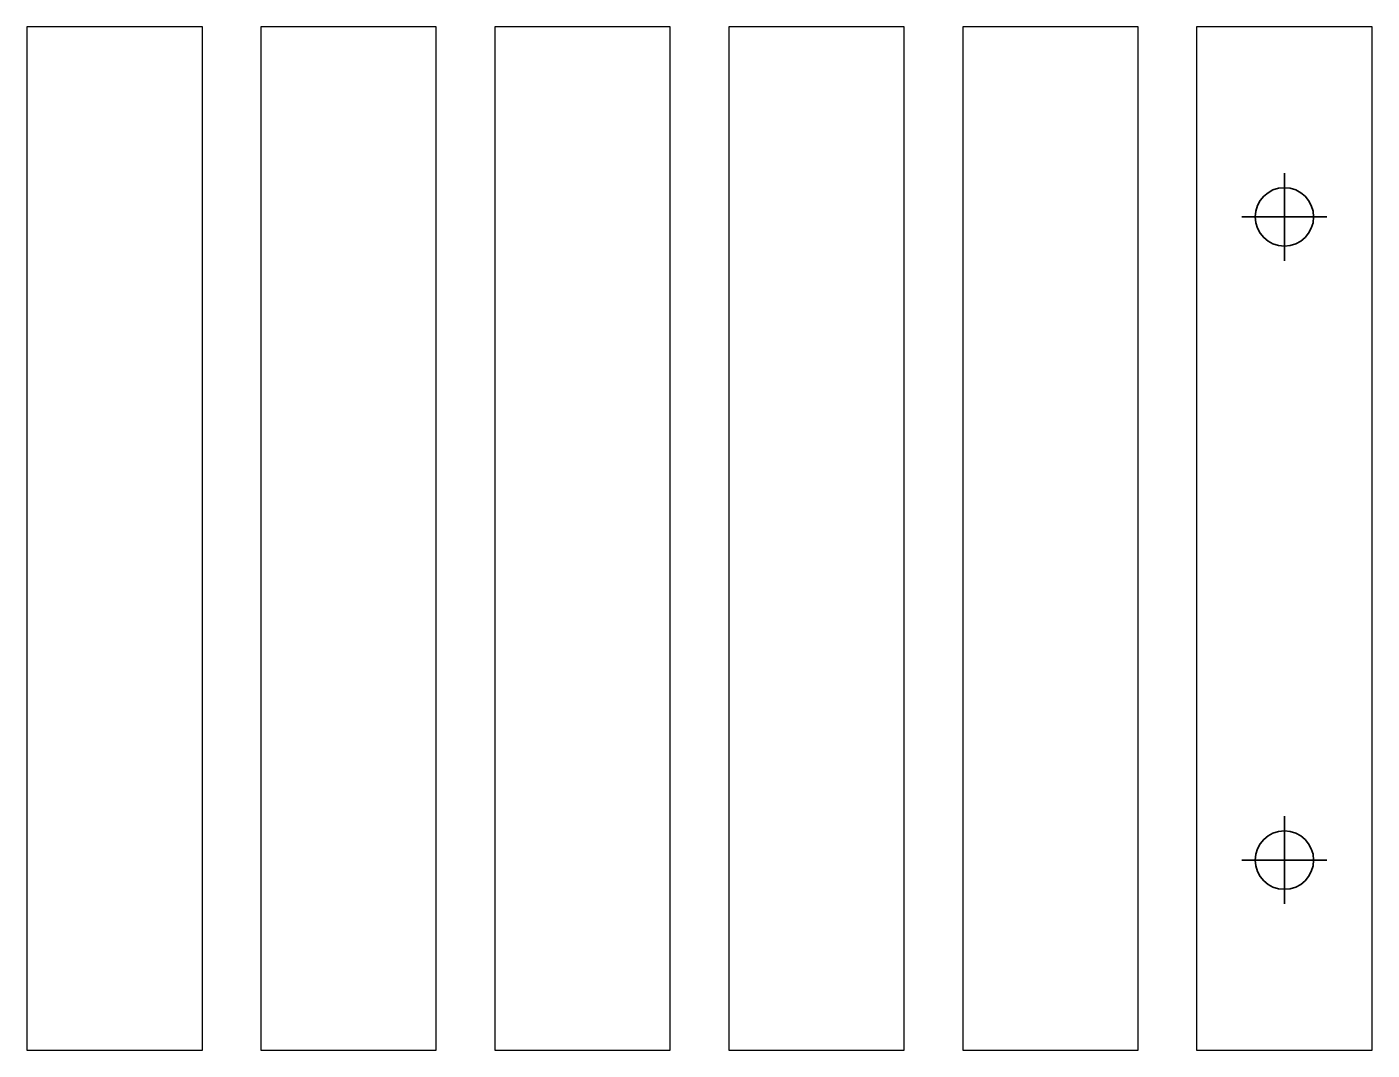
# Model space of a CAD drawing. Header units: millimetres. Extents: x -678720 to -601931, y -306 to 39239.
# Drawn here: x -645124 to -642824, y 5694 to 7444 of the extents above; entities that cross this region are included whole.
import ezdxf
from ezdxf.xclip import XClip

# ---------------------------------------------------------------- set-up
doc = ezdxf.new("R2010")
doc.units = ezdxf.units.MM
doc.header["$XCLIPFRAME"] = 0
doc.layers.add('000 - WIPEOUT', color=250, linetype='Continuous')
doc.layers.add('A11_ALU.SOLID SHEET', color=2, linetype='Continuous')
doc.layers.add('A-DETL-GENF', color=2, linetype='Continuous', lineweight=35)
doc.layers.add('E-LITE-EQPM', color=2, linetype='Continuous', lineweight=35)

# ---------------------------------------------------------------- blocks, each defined once
blk = doc.blocks.new('LGF_DL_SAA_LowPower_DL1a - LGF_DL_SAA_LowPower_DL1a-8832329-4130-01 MULTI-PURPOSE LEVEL - REFLECTED CEILING PLAN')
at = {"layer": 'A-DETL-GENF'}
for p, q in [((0, 75), (0, -75)), ((72.5, 0), (-72.5, 0))]:
    blk.add_line(p, q, dxfattribs=at)
blk.add_circle((0, 0), 50, dxfattribs=at)
blk = doc.blocks.new('C-1-PP19-AR-4130-01-B_20250829-225100_EXLIGHT')
at = {"layer": 'E-LITE-EQPM', "extrusion": (0, 0, -1), "rotation": 180}
for p in [(-101708.5, 3540), (-101708.5, 2440)]:
    blk.add_blockref('LGF_DL_SAA_LowPower_DL1a - LGF_DL_SAA_LowPower_DL1a-8832329-4130-01 MULTI-PURPOSE LEVEL - REFLECTED CEILING PLAN', p, dxfattribs=at)
blk = doc.blocks.new('*U604')
at = {"color": 3}
for points in [[(-875, -37250), (875, -37250), (875, -37550), (-875, -37550)], [(-875, -37650), (875, -37650), (875, -37950), (-875, -37950)], [(-875, -38050), (875, -38050), (875, -38350), (-875, -38350)], [(-875, -38450), (875, -38450), (875, -38750), (-875, -38750)], [(-875, -38850), (875, -38850), (875, -39150), (-875, -39150)], [(-875, -39250), (875, -39250), (875, -39550), (-875, -39550)]]:
    blk.add_wipeout(points, dxfattribs=at).dxf.layer = '000 - WIPEOUT'
at = {"layer": 'A11_ALU.SOLID SHEET', "color": 0, "linetype": 'ByBlock'}
for points in [[(-875, -37550), (875, -37550), (875, -37250), (-875, -37250)], [(-875, -37950), (875, -37950), (875, -37650), (-875, -37650)], [(-875, -38350), (875, -38350), (875, -38050), (-875, -38050)], [(-875, -38750), (875, -38750), (875, -38450), (-875, -38450)], [(-875, -39150), (875, -39150), (875, -38850), (-875, -38850)], [(-875, -39550), (875, -39550), (875, -39250), (-875, -39250)]]:
    blk.add_lwpolyline(points, close=True, dxfattribs=at)
blk = doc.blocks.new('*U743')
at = {"layer": 'A11_ALU.SOLID SHEET', "color": 0, "linetype": 'ByBlock', "rotation": 90}
blk.add_blockref('*U604', (62308.5, 2990), dxfattribs=at)

msp = doc.modelspace()

# ---------------------------------------------------------------- block references
at = {"layer": 'A11_ALU.SOLID SHEET'}
ref = msp.add_blockref('*U743', (-744682.4, 3579), dxfattribs=at)
XClip(ref).set_block_clipping_path([(69798.6834257276, -3885.5002684942), (120965.0023936313, 33679.9972602262)])

# ---------------------------------------------------------------- next in the draw order: block references
ref = msp.add_blockref('C-1-PP19-AR-4130-01-B_20250829-225100_EXLIGHT', (-744682.4, 3579))
XClip(ref).set_block_clipping_path([(69798.6834257273, -2360.0027396104), (120965.0023936309, 33679.9972602262)])

doc.saveas('drawing.dxf')
